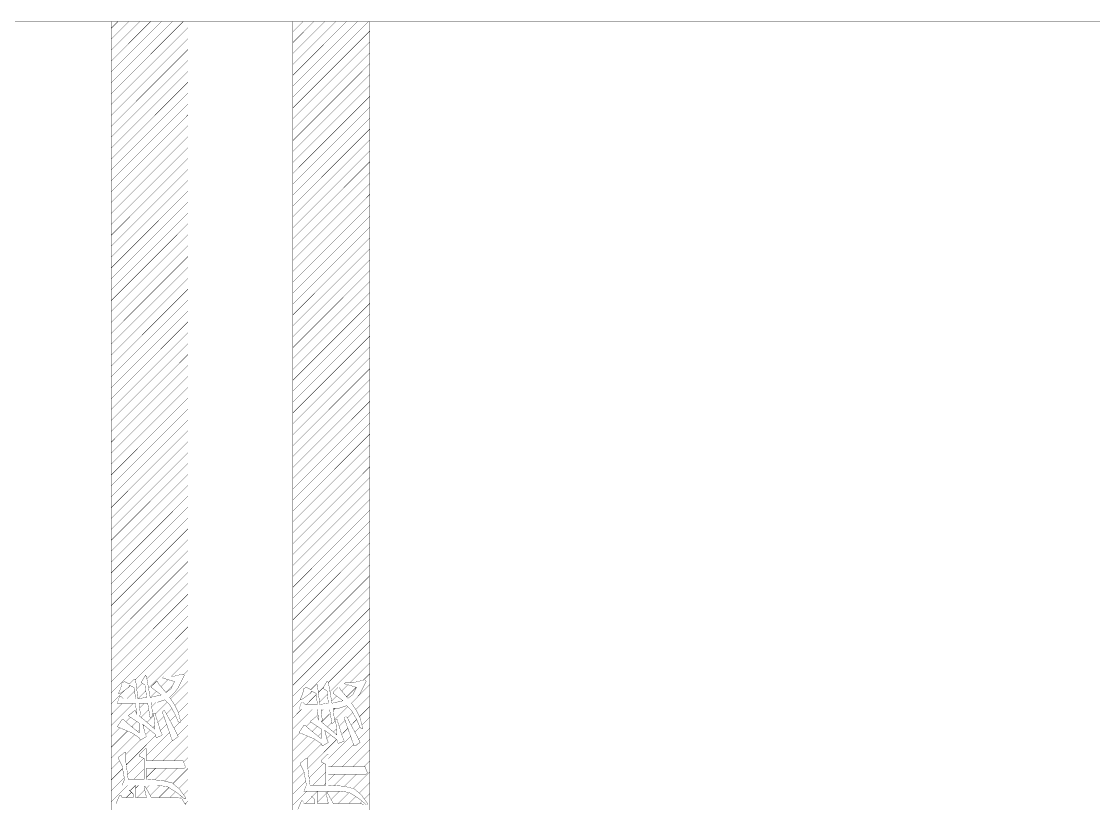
# Model space of a CAD drawing. Header units: millimetres. Extents: x 3362 to 3827, y -139 to 191.
# Drawn here: x 3389.96 to 3399.77, y 119.84 to 126.98 of the extents above; entities that cross this region are included whole.
import ezdxf

# ---------------------------------------------------------------- set-up
doc = ezdxf.new("R2010")
doc.units = ezdxf.units.MM
doc.header["$LTSCALE"] = 23.1
doc.layers.get('0').update_dxf_attribs({"linetype": 'CONTINUOUS'})

# ---------------------------------------------------------------- blocks, each defined once
blk = doc.blocks.new('PAD_R1')
at = {"const_width": 0.5}
blk.add_lwpolyline([(0.25, 0, 1), (-0.25, 0, 1)], format="xyb", close=True, dxfattribs=at)

msp = doc.modelspace()

# ---------------------------------------------------------------- linework, layer by layer
at = {"const_width": 0.00254}
msp.add_lwpolyline([(3408.0599, 126.9833), (3386.4046, 126.9833, 0.414215), (3385.4046, 125.9833), (3385.4046, 114.3833, 0.414215), (3386.4046, 113.3834)], format="xyb", dxfattribs=at)
for points in [[(3394.1514, 126.9833), (3390.1514, 126.9833)], [(3390.7846, 126.9833), (3390.7846, 113.3834)], [(3390.7846, 113.3834), (3390.7846, 126.9833)], [(3391.4445, 126.9833), (3390.7846, 126.3234)], [(3391.3449, 126.9833), (3390.7846, 126.4229)], [(3391.2453, 126.9833), (3390.7846, 126.5225)], [(3390.8471, 126.9833), (3390.7846, 126.9208)], [(3390.9466, 126.9833), (3390.7846, 126.8212)], [(3391.0462, 126.9833), (3390.7846, 126.7217)], [(3391.1458, 126.9833), (3390.7846, 126.6221)], [(3391.4879, 113.3834), (3391.4879, 126.9833)], [(3391.4879, 113.3834), (3391.4879, 126.9833)], [(3392.448, 126.9833), (3392.448, 113.3834)], [(3393.0373, 126.9833), (3392.448, 126.3937)], [(3393.1369, 126.9833), (3392.448, 126.2942)], [(3392.9377, 126.9833), (3392.448, 126.4933)], [(3392.5397, 126.9833), (3392.448, 126.8916)], [(3392.639, 126.9833), (3392.448, 126.792)], [(3392.7386, 126.9833), (3392.448, 126.6924)], [(3392.8382, 126.9833), (3392.448, 126.5929)], [(3393.1514, 126.9833), (3393.1514, 113.3834)], [(3391.4879, 126.9271), (3390.7846, 126.2238)], [(3393.1514, 126.8979), (3392.448, 126.1946)], [(3391.4879, 126.8276), (3390.7846, 126.1245)], [(3393.1514, 126.7984), (3392.448, 126.0953)], [(3391.4879, 126.7283), (3390.7846, 126.0249)], [(3393.1514, 126.699), (3392.448, 125.9957)], [(3391.4879, 126.6287), (3390.7846, 125.9254)], [(3393.1514, 126.5995), (3392.448, 125.8962)], [(3391.4879, 126.5291), (3390.7846, 125.8258)], [(3393.1514, 126.4999), (3392.448, 125.7966)], [(3391.4879, 126.4296), (3390.7846, 125.7262)], [(3393.1514, 126.4003), (3392.448, 125.697)], [(3391.4879, 126.33), (3390.7846, 125.6267)], [(3393.1514, 126.3008), (3392.448, 125.5974)], [(3391.4879, 126.2304), (3390.7846, 125.5271)], [(3393.1514, 126.2012), (3392.448, 125.4979)], [(3391.4879, 126.1308), (3390.7846, 125.4275)], [(3393.1514, 126.1016), (3392.448, 125.3983)], [(3391.4879, 126.0313), (3390.7846, 125.328)], [(3393.1514, 126.0021), (3392.448, 125.2987)], [(3391.4879, 125.9317), (3390.7846, 125.2284)], [(3393.1514, 125.9025), (3392.448, 125.1992)], [(3391.4879, 125.8321), (3390.7846, 125.1288)], [(3393.1514, 125.8029), (3392.448, 125.0996)], [(3391.4879, 125.7326), (3390.7846, 125.0293)], [(3391.4879, 125.633), (3390.7846, 124.9297)], [(3393.1514, 125.7034), (3392.448, 125)], [(3391.4879, 125.5334), (3390.7846, 124.8301)], [(3393.1514, 125.6038), (3392.448, 124.9005)], [(3391.4879, 125.4339), (3390.7846, 124.7305)], [(3393.1514, 125.5042), (3392.448, 124.8009)], [(3391.4879, 125.3343), (3390.7846, 124.631)], [(3393.1514, 125.4047), (3392.448, 124.7013)], [(3391.4879, 125.2347), (3390.7846, 124.5314)], [(3393.1514, 125.3051), (3392.448, 124.6018)], [(3391.4879, 125.1352), (3390.7846, 124.4318)], [(3393.1514, 125.2055), (3392.448, 124.5022)], [(3391.4879, 125.0356), (3390.7846, 124.3323)], [(3393.1514, 125.106), (3392.448, 124.4026)], [(3391.4879, 124.936), (3390.7846, 124.2327)], [(3393.1514, 125.0064), (3392.448, 124.3031)], [(3391.4879, 124.8365), (3390.7846, 124.1331)], [(3393.1514, 124.9068), (3392.448, 124.2035)], [(3391.4879, 124.7369), (3390.7846, 124.0336)], [(3393.1514, 124.8073), (3392.448, 124.1039)], [(3391.4879, 124.6373), (3390.7846, 123.934)], [(3393.1514, 124.7077), (3392.448, 124.0044)], [(3391.4879, 124.5378), (3390.7846, 123.8344)], [(3393.1514, 124.6081), (3392.448, 123.9048)], [(3391.4879, 124.4382), (3390.7846, 123.7349)], [(3393.1514, 124.5086), (3392.448, 123.8052)], [(3391.4879, 124.3386), (3390.7846, 123.6353)], [(3393.1514, 124.409), (3392.448, 123.7057)], [(3391.4879, 124.2391), (3390.7846, 123.5357)], [(3393.1514, 124.3094), (3392.448, 123.6061)], [(3391.4879, 124.1395), (3390.7846, 123.4362)], [(3393.1514, 124.2098), (3392.448, 123.5065)], [(3391.4879, 124.0399), (3390.7846, 123.3366)], [(3393.1514, 124.1103), (3392.448, 123.407)], [(3391.4879, 123.9404), (3390.7846, 123.237)], [(3393.1514, 124.0107), (3392.448, 123.3074)], [(3391.4879, 123.8408), (3390.7846, 123.1375)], [(3393.1514, 123.9111), (3392.448, 123.2078)], [(3393.1514, 123.8116), (3392.448, 123.1082)], [(3391.4879, 123.7412), (3390.7846, 123.0379)], [(3393.1514, 123.712), (3392.448, 123.0087)], [(3391.4879, 123.6416), (3390.7846, 122.9383)], [(3393.1514, 123.6124), (3392.448, 122.9091)], [(3391.4879, 123.5421), (3390.7846, 122.8388)], [(3393.1514, 123.5129), (3392.448, 122.8095)], [(3391.4879, 123.4425), (3390.7846, 122.7394)], [(3393.1514, 123.4133), (3392.448, 122.7102)], [(3391.4879, 123.3432), (3390.7846, 122.6399)], [(3393.1514, 123.314), (3392.448, 122.6107)], [(3391.4879, 123.2436), (3390.7846, 122.5403)], [(3393.1514, 123.2144), (3392.448, 122.5111)], [(3391.4879, 123.1441), (3390.7846, 122.4407)], [(3393.1514, 123.1149), (3392.448, 122.4115)], [(3391.4879, 123.0445), (3390.7846, 122.3412)], [(3393.1514, 123.0153), (3392.448, 122.312)], [(3391.4879, 122.9449), (3390.7846, 122.2416)], [(3393.1514, 122.9157), (3392.448, 122.2124)], [(3391.4879, 122.8454), (3390.7846, 122.142)], [(3393.1514, 122.8161), (3392.448, 122.1128)], [(3391.4879, 122.7458), (3390.7846, 122.0425)], [(3393.1514, 122.7166), (3392.448, 122.0133)], [(3391.4879, 122.6462), (3390.7846, 121.9429)], [(3393.1514, 122.617), (3392.448, 121.9137)], [(3391.4879, 122.5467), (3390.7846, 121.8433)], [(3393.1514, 122.5174), (3392.448, 121.8141)], [(3391.4879, 122.4471), (3390.7846, 121.7438)], [(3393.1514, 122.4179), (3392.448, 121.7146)], [(3391.4879, 122.3475), (3390.7846, 121.6442)], [(3393.1514, 122.3183), (3392.448, 121.615)], [(3391.4879, 122.248), (3390.7846, 121.5446)], [(3393.1514, 122.2187), (3392.448, 121.5154)], [(3391.4879, 122.1484), (3390.7846, 121.4451)], [(3393.1514, 122.1192), (3392.448, 121.4158)], [(3391.4879, 122.0488), (3390.7846, 121.3455)], [(3393.1514, 122.0196), (3392.448, 121.3163)], [(3391.4879, 121.9492), (3390.7846, 121.2459)], [(3393.1514, 121.92), (3392.448, 121.2167)], [(3391.4879, 121.8497), (3390.7846, 121.1464)], [(3393.1514, 121.8205), (3392.448, 121.1171)], [(3391.4879, 121.7501), (3390.7846, 121.0468)], [(3393.1514, 121.7209), (3392.448, 121.0176)], [(3391.4879, 121.6505), (3390.7846, 120.9472)], [(3393.1514, 121.6213), (3392.448, 120.918)], [(3391.4879, 121.551), (3390.7846, 120.8476)], [(3393.1514, 121.5218), (3392.448, 120.8184)], [(3391.4879, 121.4514), (3391.0081, 120.9716)], [(3393.1514, 121.4222), (3392.6088, 120.8797)], [(3391.4879, 121.3518), (3391.112, 120.9759)], [(3393.1514, 121.3226), (3392.7716, 120.9432)], [(3391.4879, 121.2523), (3391.127, 120.8913)], [(3393.1514, 121.2231), (3392.7866, 120.8586)], [(3391.4879, 121.1527), (3391.3314, 120.9962)], [(3393.1514, 121.1235), (3392.971, 120.9434)], [(3391.0637, 120.9515), (3391.0973, 121.0074)], [(3391.0973, 121.0074), (3391.1084, 120.9962)], [(3391.3429, 120.9962), (3391.432, 121.0186)], [(3391.4544, 121.0074), (3391.3988, 120.8959)], [(3391.432, 121.0186), (3391.4432, 121.0186)], [(3391.4432, 121.0186), (3391.4544, 121.0074)], [(3391.4879, 121.0531), (3391.4483, 121.0135)], [(3393.1514, 121.0239), (3393.0922, 120.9647)], [(3390.874, 120.8959), (3390.8852, 120.9404)], [(3390.8852, 120.9404), (3390.9075, 120.9515)], [(3390.9075, 120.9515), (3390.952, 120.9294)], [(3390.952, 120.9071), (3390.9408, 120.8959)], [(3390.952, 120.9294), (3390.9967, 120.9739)], [(3390.952, 120.9183), (3390.952, 120.9071)], [(3390.9967, 120.8959), (3390.952, 120.9183)], [(3390.9537, 120.9172), (3390.952, 120.9155)], [(3390.9967, 120.9739), (3391.0078, 120.9739)], [(3391.0078, 120.9739), (3391.0302, 120.7953)], [(3391.0713, 120.9353), (3391.0193, 120.8832)], [(3391.0637, 120.9404), (3391.0637, 120.9515)], [(3391.0973, 120.9183), (3391.0637, 120.9404)], [(3391.1084, 120.8065), (3391.0973, 120.9183)], [(3391.1084, 120.9962), (3391.142, 120.8065)], [(3391.1531, 120.9071), (3391.1976, 120.9515)], [(3391.1531, 120.8959), (3391.1531, 120.9071)], [(3391.1976, 120.9515), (3391.2088, 120.9515)], [(3391.2088, 120.9515), (3391.2199, 120.9294)], [(3391.2199, 120.9294), (3391.287, 120.8512)], [(3391.305, 120.9698), (3391.2405, 120.9053)], [(3391.2535, 120.9851), (3391.2646, 120.9962)], [(3391.3652, 120.9515), (3391.2535, 120.9851)], [(3391.2646, 120.9962), (3391.3429, 120.9962)], [(3391.3439, 120.9091), (3391.2865, 120.8517)], [(3391.4879, 120.9536), (3391.3286, 120.7943)], [(3391.3317, 120.8847), (3391.3652, 120.9515)], [(3392.6154, 120.8764), (3392.6601, 120.9211)], [(3392.6601, 120.9211), (3392.6713, 120.9211)], [(3392.6713, 120.9211), (3392.6936, 120.7422)], [(3392.7269, 120.8987), (3392.7604, 120.9546)], [(3392.7604, 120.9546), (3392.7716, 120.9434)], [(3392.7716, 120.9434), (3392.8052, 120.7534)], [(3392.9499, 120.9223), (3392.8928, 120.8652)], [(3392.9169, 120.9322), (3392.9281, 120.9434)], [(3393.0284, 120.8987), (3392.9169, 120.9322)], [(3392.9281, 120.9434), (3393.0061, 120.9434), (3393.0955, 120.9658)], [(3393.0266, 120.8992), (3392.9388, 120.8116)], [(3393.1514, 120.9244), (3393.0388, 120.8118)], [(3393.1178, 120.9546), (3393.0619, 120.8428)], [(3393.0955, 120.9658), (3393.1067, 120.9658)], [(3393.1067, 120.9658), (3393.1178, 120.9546)], [(3390.9068, 120.8703), (3390.7846, 120.7481)], [(3390.8405, 120.7506), (3390.8628, 120.8177)], [(3390.8516, 120.84), (3390.874, 120.8959)], [(3390.8628, 120.84), (3390.8516, 120.84)], [(3390.8963, 120.8624), (3390.8628, 120.84)], [(3390.8628, 120.8177), (3390.874, 120.8177)], [(3390.874, 120.8177), (3390.8963, 120.7953)], [(3390.9408, 120.8959), (3390.8963, 120.8624)], [(3391.0002, 120.8642), (3390.9314, 120.7953)], [(3391.0078, 120.7953), (3390.9967, 120.8959)], [(3391.0302, 120.7953), (3391.1084, 120.8065)], [(3391.1023, 120.8667), (3391.0312, 120.7956)], [(3391.1976, 120.8624), (3391.142, 120.8068)], [(3391.142, 120.8065), (3391.2423, 120.8289)], [(3391.2423, 120.8289), (3391.1531, 120.8959)], [(3391.287, 120.8512), (3391.3317, 120.8847)], [(3391.3652, 120.8512), (3391.3205, 120.8065)], [(3391.3205, 120.8065), (3391.3652, 120.7394)], [(3391.3988, 120.8959), (3391.3652, 120.8512)], [(3391.4879, 120.854), (3391.368, 120.7341)], [(3392.5148, 120.7869), (3392.5372, 120.8428)], [(3392.5595, 120.8093), (3392.526, 120.7869)], [(3392.5372, 120.8428), (3392.5484, 120.8875)], [(3392.5484, 120.8875), (3392.5707, 120.8987)], [(3392.6042, 120.8428), (3392.5595, 120.8093)], [(3392.5707, 120.8987), (3392.6154, 120.8764)], [(3392.6611, 120.8327), (3392.571, 120.7422)], [(3392.6154, 120.854), (3392.6042, 120.8428)], [(3392.6601, 120.8428), (3392.6154, 120.8652)], [(3392.6154, 120.8652), (3392.6154, 120.854)], [(3392.6713, 120.7422), (3392.6601, 120.8428)], [(3392.7269, 120.8984), (3392.6799, 120.8512)], [(3392.7635, 120.8355), (3392.6911, 120.7628)], [(3392.7269, 120.8875), (3392.7269, 120.8987)], [(3392.7604, 120.8652), (3392.7269, 120.8875)], [(3392.7716, 120.7534), (3392.7604, 120.8652)], [(3392.8473, 120.8197), (3392.8016, 120.774)], [(3392.8163, 120.854), (3392.861, 120.8987)], [(3392.8163, 120.8428), (3392.8163, 120.854)], [(3392.9057, 120.7758), (3392.8163, 120.8428)], [(3392.861, 120.8987), (3392.8722, 120.8987)], [(3392.8722, 120.8987), (3392.8834, 120.8764)], [(3392.8834, 120.8764), (3392.9504, 120.7981)], [(3392.9504, 120.7981), (3392.9949, 120.8316)], [(3392.9949, 120.8316), (3393.0284, 120.8987)], [(3393.1514, 120.8248), (3393.0223, 120.6958)], [(3393.0619, 120.8428), (3393.0284, 120.7981)], [(3390.9863, 120.7506), (3390.7846, 120.5489)], [(3390.8867, 120.7506), (3390.7846, 120.6485)], [(3391.0078, 120.7506), (3390.8405, 120.7506)], [(3390.8963, 120.7953), (3391.0078, 120.7953)], [(3391.019, 120.6503), (3391.0078, 120.7506)], [(3391.1196, 120.7506), (3391.0414, 120.7506)], [(3391.0414, 120.7506), (3391.0526, 120.6503)], [(3391.0858, 120.7506), (3391.0459, 120.7107)], [(3391.142, 120.6168), (3391.1196, 120.7506)], [(3391.2088, 120.7618), (3391.1531, 120.7618)], [(3391.1531, 120.7618), (3391.1643, 120.6391)], [(3391.1966, 120.7618), (3391.1567, 120.7219)], [(3391.2972, 120.7628), (3391.1887, 120.6544)], [(3391.2758, 120.7841), (3391.2088, 120.7618)], [(3391.3205, 120.7394), (3391.2758, 120.7841)], [(3391.3398, 120.7059), (3391.2903, 120.6564)], [(3391.3652, 120.6615), (3391.3205, 120.7394)], [(3391.3652, 120.7394), (3391.3988, 120.6726)], [(3391.4879, 120.7544), (3391.4, 120.6665)], [(3392.5161, 120.7869), (3392.448, 120.7189)], [(3392.5037, 120.6978), (3392.526, 120.7646)], [(3392.526, 120.7869), (3392.5148, 120.7869)], [(3392.526, 120.7646), (3392.5372, 120.7646)], [(3392.5372, 120.7646), (3392.5595, 120.7422)], [(3392.5595, 120.7422), (3392.6713, 120.7422)], [(3392.671, 120.743), (3392.6705, 120.7422)], [(3392.6936, 120.7422), (3392.7716, 120.7534)], [(3392.8052, 120.7534), (3392.9057, 120.7758)], [(3392.8722, 120.709), (3392.8163, 120.709)], [(3392.8163, 120.709), (3392.8275, 120.586)], [(3392.8361, 120.709), (3392.8181, 120.6907)], [(3392.9487, 120.7217), (3392.8262, 120.5995)], [(3392.9393, 120.7313), (3392.8722, 120.709)], [(3392.9042, 120.777), (3392.9024, 120.7753)], [(3392.9837, 120.6866), (3392.9393, 120.7313)], [(3393.0284, 120.7981), (3392.9837, 120.7534)], [(3392.9837, 120.7534), (3393.0284, 120.6866)], [(3393.1514, 120.7252), (3393.0564, 120.6305)], [(3390.8405, 120.5385), (3390.8852, 120.6056)], [(3390.8852, 120.6056), (3390.8963, 120.6056)], [(3390.8963, 120.6056), (3390.9187, 120.5832)], [(3390.9609, 120.6257), (3390.9184, 120.5832)], [(3390.9408, 120.6391), (3390.9967, 120.6838)], [(3391.0414, 120.5721), (3390.9408, 120.6391)], [(3390.9967, 120.6838), (3391.0078, 120.6838)], [(3391.0078, 120.6838), (3391.019, 120.6503)], [(3391.0157, 120.6805), (3391.0106, 120.6754)], [(3391.0526, 120.6503), (3391.0414, 120.6391)], [(3391.0414, 120.6391), (3391.1864, 120.5162)], [(3391.129, 120.6942), (3391.0589, 120.6241)], [(3391.176, 120.6417), (3391.113, 120.5787)], [(3391.1643, 120.6391), (3391.142, 120.6168)], [(3391.1752, 120.6503), (3391.1752, 120.6615)], [(3391.1752, 120.6615), (3391.1864, 120.6615)], [(3391.1864, 120.5162), (3391.1752, 120.6503)], [(3391.1864, 120.6615), (3391.2311, 120.5162)], [(3391.2672, 120.6333), (3391.2121, 120.5782)], [(3391.2535, 120.6726), (3391.2646, 120.6838)], [(3391.3429, 120.4158), (3391.2535, 120.6726)], [(3391.2646, 120.6838), (3391.2758, 120.6838)], [(3391.2758, 120.6838), (3391.3652, 120.5162)], [(3391.3741, 120.6406), (3391.3251, 120.5916)], [(3391.3988, 120.5832), (3391.3652, 120.6615)], [(3391.3988, 120.6726), (3391.4209, 120.5832)], [(3391.4879, 120.6549), (3391.4201, 120.587)], [(3392.5263, 120.6978), (3392.448, 120.6193)], [(3392.6258, 120.6978), (3392.448, 120.5197)], [(3392.6713, 120.6978), (3392.5037, 120.6978)], [(3392.6042, 120.586), (3392.6601, 120.6307)], [(3392.6766, 120.649), (3392.652, 120.6244)], [(3392.6601, 120.6307), (3392.6713, 120.6307)], [(3392.6825, 120.5972), (3392.6713, 120.6978)], [(3392.6713, 120.6307), (3392.6825, 120.5972)], [(3392.7048, 120.6978), (3392.716, 120.5972)], [(3392.7828, 120.6978), (3392.7048, 120.6978)], [(3392.7254, 120.6978), (3392.7069, 120.679)], [(3392.7889, 120.6615), (3392.7094, 120.5822)], [(3392.8052, 120.5637), (3392.7828, 120.6978)], [(3392.8387, 120.5972), (3392.8387, 120.6084)], [(3392.8387, 120.6084), (3392.8499, 120.6084)], [(3392.8499, 120.6084), (3392.8946, 120.4633), (3392.9169, 120.4075)], [(3392.9169, 120.6196), (3392.9281, 120.6307)], [(3393.0061, 120.3628), (3392.9169, 120.6196)], [(3392.9281, 120.6307), (3392.9393, 120.6307)], [(3392.9393, 120.6307), (3393.0284, 120.4633)], [(3392.9944, 120.6681), (3392.9454, 120.619)], [(3393.0284, 120.6084), (3392.9837, 120.6866)], [(3393.0284, 120.6866), (3393.0619, 120.6196)], [(3393.0619, 120.5301), (3393.0284, 120.6084)], [(3393.0619, 120.6196), (3393.0843, 120.5301)], [(3393.1514, 120.6257), (3393.0785, 120.553)], [(3390.8641, 120.5289), (3390.7846, 120.4494)], [(3390.9743, 120.4827), (3390.8405, 120.5385)], [(3390.9187, 120.5832), (3391.0414, 120.4827)], [(3391.0205, 120.5858), (3390.9733, 120.5385)], [(3391.0414, 120.507), (3391.0279, 120.4938)], [(3391.0414, 120.4827), (3391.0414, 120.5721)], [(3391.0749, 120.5609), (3391.0973, 120.4717)], [(3391.1864, 120.4717), (3391.0749, 120.5609)], [(3391.0861, 120.552), (3391.079, 120.5446)], [(3391.1415, 120.5075), (3391.1, 120.4661)], [(3391.1836, 120.55), (3391.1669, 120.5329)], [(3391.2311, 120.5162), (3391.2535, 120.4606)], [(3391.2928, 120.5594), (3391.2364, 120.503)], [(3391.4104, 120.5774), (3391.3596, 120.5266)], [(3391.3652, 120.5162), (3391.3988, 120.4494)], [(3391.4879, 120.5553), (3391.3929, 120.4606)], [(3391.4209, 120.5721), (3391.3988, 120.5832)], [(3391.4209, 120.5832), (3391.4209, 120.5721)], [(3392.5037, 120.4857), (3392.5484, 120.5525)], [(3392.5484, 120.5525), (3392.5595, 120.5525)], [(3392.5595, 120.5525), (3392.5819, 120.5301)], [(3392.6101, 120.5822), (3392.5699, 120.5421)], [(3392.5819, 120.5301), (3392.7048, 120.4298)], [(3392.7048, 120.519), (3392.6042, 120.586)], [(3392.6698, 120.5423), (3392.6235, 120.4961)], [(3392.716, 120.5972), (3392.7048, 120.586)], [(3392.7048, 120.586), (3392.8499, 120.4633)], [(3392.7048, 120.4298), (3392.7048, 120.519)], [(3392.8499, 120.4186), (3392.7381, 120.5078)], [(3392.7381, 120.5078), (3392.7604, 120.4186)], [(3392.8031, 120.5761), (3392.7632, 120.5365)], [(3392.8275, 120.586), (3392.8052, 120.5637)], [(3392.8453, 120.5187), (3392.8173, 120.4908)], [(3392.8499, 120.4633), (3392.8387, 120.5972)], [(3392.9243, 120.598), (3392.8699, 120.5434)], [(3392.9499, 120.5241), (3392.8933, 120.4672)], [(3393.0302, 120.6043), (3392.9802, 120.554)], [(3393.0602, 120.5345), (3393.0147, 120.4893)], [(3393.1514, 120.5261), (3393.0485, 120.4232)], [(3393.0843, 120.519), (3393.0619, 120.5301)], [(3393.0843, 120.5301), (3393.0843, 120.519)], [(3390.9342, 120.4994), (3390.7846, 120.3498)], [(3391, 120.4656), (3390.7846, 120.2502)], [(3391.0515, 120.4176), (3390.9187, 120.2848)], [(3391.1912, 120.4578), (3390.9235, 120.19)], [(3391.0414, 120.4382), (3390.9743, 120.4827)], [(3391.0526, 120.4158), (3391.0414, 120.4382)], [(3391.1084, 120.4494), (3391.0526, 120.4158)], [(3391.0973, 120.4717), (3391.1084, 120.4494)], [(3391.3185, 120.4854), (3391.1084, 120.2754)], [(3391.3485, 120.4158), (3391.1585, 120.2261)], [(3391.1976, 120.4382), (3391.1864, 120.4717)], [(3391.2535, 120.4606), (3391.1976, 120.4382)], [(3391.4879, 120.4557), (3391.258, 120.2261)], [(3391.354, 120.4158), (3391.3429, 120.4158)], [(3391.3988, 120.4494), (3391.354, 120.4158)], [(3392.5105, 120.4829), (3392.448, 120.4202)], [(3392.5809, 120.4534), (3392.448, 120.3206)], [(3392.6489, 120.4222), (3392.448, 120.221)], [(3392.6378, 120.4298), (3392.5037, 120.4857)], [(3392.8468, 120.4209), (3392.5839, 120.158)], [(3392.7048, 120.3851), (3392.6378, 120.4298)], [(3392.7048, 120.4778), (3392.6782, 120.4514)], [(3392.7917, 120.4651), (3392.7574, 120.4311)], [(3392.7604, 120.4186), (3392.7716, 120.3963)], [(3392.9758, 120.4501), (3392.7716, 120.2462)], [(3392.861, 120.3851), (3392.8499, 120.4186)], [(3393.1514, 120.4265), (3392.8976, 120.173)], [(3393.0284, 120.4633), (3393.0619, 120.3963)], [(3391.0414, 120.2817), (3391.0973, 120.3376)], [(3391.0973, 120.3376), (3391.1084, 120.3376)], [(3391.1084, 120.3376), (3391.1084, 120.2261)], [(3391.4879, 120.3562), (3391.3576, 120.2261)], [(3392.7071, 120.3805), (3392.5776, 120.2513)], [(3392.716, 120.3628), (3392.7048, 120.3851)], [(3392.7716, 120.3963), (3392.716, 120.3628)], [(3393.0015, 120.3762), (3392.798, 120.173)], [(3392.9169, 120.4075), (3392.861, 120.3851)], [(3393.1514, 120.3269), (3392.9972, 120.173)], [(3393.0172, 120.3628), (3393.0061, 120.3628)], [(3393.0619, 120.3963), (3393.0172, 120.3628)], [(3390.8618, 120.2279), (3390.7846, 120.1507)], [(3390.8516, 120.2594), (3390.9075, 120.3041)], [(3390.8516, 120.2482), (3390.8516, 120.2594)], [(3390.8852, 120.1814), (3390.8516, 120.2482)], [(3390.9075, 120.3041), (3390.9187, 120.3041)], [(3390.9187, 120.3041), (3390.9187, 120.2261)], [(3390.9187, 120.2261), (3390.9408, 120.0585)], [(3391.083, 120.25), (3390.9352, 120.1022)], [(3391.0414, 120.2706), (3391.0414, 120.2817)], [(3391.0861, 120.2482), (3391.0414, 120.2706)], [(3391.0861, 120.0585), (3391.0861, 120.2482)], [(3391.1084, 120.2261), (3391.4432, 120.2261)], [(3391.4432, 120.2261), (3391.4656, 120.1702)], [(3391.4879, 120.2566), (3391.4473, 120.216)], [(3392.5148, 120.2066), (3392.5707, 120.2513)], [(3392.5707, 120.2513), (3392.5819, 120.2513)], [(3392.5819, 120.2513), (3392.5819, 120.173)], [(3392.7048, 120.2289), (3392.7604, 120.2845)], [(3392.7048, 120.2177), (3392.7048, 120.2289)], [(3392.7493, 120.1954), (3392.7048, 120.2177)], [(3392.7604, 120.2845), (3392.7716, 120.2845)], [(3392.7716, 120.2845), (3392.7716, 120.173)], [(3393.1514, 120.2274), (3393.0967, 120.173)], [(3390.8897, 120.1563), (3390.7846, 120.0511)], [(3390.9075, 120.0585), (3390.8852, 120.1814)], [(3391.0861, 120.1535), (3390.9911, 120.0585)], [(3391.4544, 120.1591), (3391.1084, 120.1591)], [(3391.1084, 120.1591), (3391.1084, 120.0585)], [(3391.1912, 120.1591), (3391.1084, 120.0763)], [(3391.2908, 120.1591), (3391.1844, 120.0526)], [(3391.3904, 120.1591), (3391.2735, 120.0425)], [(3391.4879, 120.157), (3391.35, 120.0191)], [(3391.4656, 120.1702), (3391.4544, 120.1591)], [(3392.5171, 120.1908), (3392.448, 120.1215)], [(3392.5494, 120.1232), (3392.448, 120.0219)], [(3392.5148, 120.1954), (3392.5148, 120.2066)], [(3392.5484, 120.1283), (3392.5148, 120.1954)], [(3392.5707, 120.0056), (3392.5484, 120.1283)], [(3392.5819, 120.173), (3392.6042, 120.0056)], [(3392.7305, 120.2048), (3392.5956, 120.0702)], [(3392.7493, 120.1243), (3392.6307, 120.0056)], [(3392.7493, 120.0056), (3392.7493, 120.1954)], [(3392.7716, 120.173), (3393.1067, 120.173)], [(3393.1514, 120.1278), (3392.9974, 119.9741)], [(3393.1067, 120.173), (3393.129, 120.1171)], [(3393.129, 120.1171), (3393.1178, 120.106)], [(3390.905, 120.0719), (3390.7846, 119.9515)], [(3390.8852, 120.0028), (3390.9075, 120.0585)], [(3390.9408, 120.0585), (3391.0861, 120.0585)], [(3391.1084, 120.0585), (3391.2535, 120.0473)], [(3391.2535, 120.0473), (3391.3429, 120.0249)], [(3391.3429, 120.0249), (3391.4097, 119.9693)], [(3391.4879, 120.0575), (3391.4043, 119.9739)], [(3392.5646, 120.0392), (3392.448, 119.9223)], [(3392.7493, 120.0247), (3392.7302, 120.0056)], [(3393.1178, 120.106), (3392.7716, 120.106)], [(3392.8308, 120.106), (3392.7716, 120.047)], [(3392.7716, 120.106), (3392.7716, 120.0056)], [(3392.9301, 120.106), (3392.8257, 120.0013)], [(3393.0297, 120.106), (3392.9179, 119.9942)], [(3393.1514, 120.0282), (3393.0546, 119.9317)], [(3390.9352, 120.0028), (3390.7846, 119.852)], [(3391.2088, 120.0028), (3390.8852, 120.0028)], [(3390.971, 119.9391), (3390.9233, 119.8911)], [(3390.952, 119.9581), (3390.9631, 119.9581)], [(3390.9855, 119.9246), (3390.952, 119.9581)], [(3390.9631, 119.9581), (3391.0078, 120.0028)], [(3390.9855, 119.8911), (3390.9855, 119.9246)], [(3391.0348, 120.0028), (3391.0078, 119.9757)], [(3391.0078, 120.0028), (3391.0078, 119.8911)], [(3391.0929, 119.9612), (3391.0228, 119.8911)], [(3391.1084, 119.8911), (3391.0861, 119.9917)], [(3391.0861, 119.9917), (3391.0973, 119.9917)], [(3391.0973, 119.9917), (3391.1531, 119.8911)], [(3391.1343, 120.0028), (3391.1064, 119.9749)], [(3391.2311, 120.0001), (3391.142, 119.9109)], [(3391.2982, 119.9917), (3391.2088, 120.0028)], [(3391.3132, 119.9823), (3391.222, 119.8911)], [(3391.3876, 119.9358), (3391.2982, 119.9917)], [(3391.3744, 119.9439), (3391.3215, 119.8911)], [(3391.4544, 119.8799), (3391.3876, 119.9358)], [(3391.4097, 119.9693), (3391.4656, 119.8911)], [(3391.4879, 119.9579), (3391.447, 119.917)], [(3392.5748, 119.9498), (3392.448, 119.8228)], [(3392.5484, 119.9498), (3392.5707, 120.0056)], [(3392.8722, 119.9498), (3392.5484, 119.9498)], [(3392.6042, 120.0056), (3392.7493, 120.0056)], [(3392.6266, 119.9051), (3392.6713, 119.9498)], [(3392.6713, 119.9498), (3392.6713, 119.838)], [(3392.6743, 119.9498), (3392.6713, 119.9465)], [(3392.7518, 119.9277), (3392.6713, 119.8469)], [(3392.7716, 119.838), (3392.7493, 119.9386)], [(3392.7493, 119.9386), (3392.7604, 119.9386)], [(3392.7604, 119.9386), (3392.8163, 119.838)], [(3392.7739, 119.9498), (3392.7612, 119.9371)], [(3392.7716, 120.0056), (3392.9169, 119.9945)], [(3392.8735, 119.9495), (3392.7968, 119.8731)], [(3392.9616, 119.9383), (3392.8615, 119.838)], [(3392.9614, 119.9386), (3392.8722, 119.9498)], [(3392.9169, 119.9945), (3393.0061, 119.9721)], [(3393.0508, 119.8827), (3392.9614, 119.9386)], [(3393.0061, 119.9721), (3393.0731, 119.9162)], [(3393.1514, 119.9287), (3393.1006, 119.8779)], [(3390.8293, 119.8352), (3390.8628, 119.9134)], [(3390.8628, 119.9134), (3390.874, 119.9134)], [(3390.874, 119.9134), (3390.8852, 119.8911)], [(3390.8852, 119.8911), (3390.9855, 119.8911)], [(3391.0078, 119.8911), (3391.1084, 119.8911)], [(3391.1531, 119.8911), (3391.3988, 119.8911)], [(3391.3988, 119.8911), (3391.432, 119.8799)], [(3391.4303, 119.9002), (3391.4155, 119.8855)], [(3391.432, 119.8799), (3391.4656, 119.824)], [(3391.4656, 119.8799), (3391.4544, 119.8799)], [(3391.4879, 119.8586), (3391.461, 119.8316)], [(3391.4656, 119.8911), (3391.4656, 119.8799)], [(3392.4925, 119.7824), (3392.526, 119.8604)], [(3392.526, 119.8604), (3392.5372, 119.8604)], [(3392.5372, 119.8604), (3392.5484, 119.838)], [(3392.5484, 119.838), (3392.6489, 119.838)], [(3392.6225, 119.8979), (3392.5628, 119.838)], [(3392.6489, 119.8715), (3392.6154, 119.9051)], [(3392.6154, 119.9051), (3392.6266, 119.9051)], [(3392.6489, 119.838), (3392.6489, 119.8715)], [(3392.6713, 119.838), (3392.7716, 119.838)], [(3392.7698, 119.8461), (3392.762, 119.838)], [(3392.8163, 119.838), (3393.0619, 119.838)], [(3393.0231, 119.9002), (3392.9611, 119.838)], [(3393.1178, 119.8268), (3393.0508, 119.8827)], [(3393.0805, 119.8581), (3393.0607, 119.838)], [(3393.0619, 119.838), (3393.0955, 119.8268)], [(3393.0731, 119.9162), (3393.129, 119.838)], [(3393.129, 119.838), (3393.129, 119.8268)]]:
    msp.add_lwpolyline(points, dxfattribs=at)

# ---------------------------------------------------------------- block references
at = {"xscale": 0.00254, "yscale": 0.00254}
for p in [(3390.1514, 126.9833), (3390.7846, 126.9833), (3390.7846, 126.9833), (3390.8471, 126.9833), (3390.9466, 126.9833), (3391.0462, 126.9833), (3391.1458, 126.9833), (3391.2453, 126.9833), (3391.3449, 126.9833), (3391.4445, 126.9833), (3391.4879, 126.9833), (3391.4879, 126.9833), (3392.448, 126.9833), (3392.5397, 126.9833), (3392.639, 126.9833), (3392.7386, 126.9833), (3392.8382, 126.9833), (3392.9377, 126.9833), (3393.0373, 126.9833), (3393.1369, 126.9833), (3393.1514, 126.9833), (3394.1514, 126.9833), (3390.7846, 126.9208), (3391.4879, 126.9271), (3392.448, 126.8916), (3393.1514, 126.8979), (3390.7846, 126.8212), (3391.4879, 126.8276), (3392.448, 126.792), (3393.1514, 126.7984), (3390.7846, 126.7217), (3391.4879, 126.7283), (3392.448, 126.6924), (3393.1514, 126.699), (3390.7846, 126.6221), (3391.4879, 126.6287), (3392.448, 126.5929), (3393.1514, 126.5995), (3390.7846, 126.5225), (3391.4879, 126.5291), (3392.448, 126.4933), (3393.1514, 126.4999), (3390.7846, 126.4229), (3391.4879, 126.4296), (3392.448, 126.3937), (3393.1514, 126.4003), (3390.7846, 126.3234), (3391.4879, 126.33), (3392.448, 126.2942), (3393.1514, 126.3008), (3390.7846, 126.2238), (3391.4879, 126.2304), (3392.448, 126.1946), (3393.1514, 126.2012), (3390.7846, 126.1245), (3391.4879, 126.1308), (3393.1514, 126.1016), (3390.7846, 126.0249), (3391.4879, 126.0313), (3392.448, 126.0953), (3393.1514, 126.0021), (3390.7846, 125.9254), (3391.4879, 125.9317), (3392.448, 125.9957), (3393.1514, 125.9025), (3390.7846, 125.8258), (3391.4879, 125.8321), (3392.448, 125.8962), (3393.1514, 125.8029), (3390.7846, 125.7262), (3391.4879, 125.7326), (3392.448, 125.7966), (3390.7846, 125.6267), (3391.4879, 125.633), (3392.448, 125.697), (3393.1514, 125.7034), (3390.7846, 125.5271), (3391.4879, 125.5334), (3392.448, 125.5974), (3393.1514, 125.6038), (3390.7846, 125.4275), (3391.4879, 125.4339), (3392.448, 125.4979), (3393.1514, 125.5042), (3390.7846, 125.328), (3391.4879, 125.3343), (3392.448, 125.3983), (3393.1514, 125.4047), (3390.7846, 125.2284), (3391.4879, 125.2347), (3392.448, 125.2987), (3393.1514, 125.3051), (3390.7846, 125.1288), (3391.4879, 125.1352), (3392.448, 125.1992), (3393.1514, 125.2055), (3390.7846, 125.0293), (3391.4879, 125.0356), (3392.448, 125.0996), (3393.1514, 125.106), (3390.7846, 124.9297), (3391.4879, 124.936), (3392.448, 125), (3393.1514, 125.0064), (3390.7846, 124.8301), (3391.4879, 124.8365), (3392.448, 124.9005), (3393.1514, 124.9068), (3390.7846, 124.7305), (3391.4879, 124.7369), (3392.448, 124.8009), (3393.1514, 124.8073), (3390.7846, 124.631), (3391.4879, 124.6373), (3392.448, 124.7013), (3393.1514, 124.7077), (3390.7846, 124.5314), (3391.4879, 124.5378), (3392.448, 124.6018), (3393.1514, 124.6081), (3390.7846, 124.4318), (3391.4879, 124.4382), (3392.448, 124.5022), (3393.1514, 124.5086), (3390.7846, 124.3323), (3391.4879, 124.3386), (3392.448, 124.4026), (3393.1514, 124.409), (3391.4879, 124.2391), (3392.448, 124.3031), (3393.1514, 124.3094), (3390.7846, 124.2327), (3391.4879, 124.1395), (3392.448, 124.2035), (3393.1514, 124.2098), (3390.7846, 124.1331), (3391.4879, 124.0399), (3392.448, 124.1039), (3393.1514, 124.1103), (3390.7846, 124.0336), (3391.4879, 123.9404), (3392.448, 124.0044), (3393.1514, 124.0107), (3390.7846, 123.934), (3391.4879, 123.8408), (3392.448, 123.9048), (3393.1514, 123.9111), (3390.7846, 123.8344), (3392.448, 123.8052), (3393.1514, 123.8116), (3390.7846, 123.7349), (3391.4879, 123.7412), (3392.448, 123.7057), (3393.1514, 123.712), (3390.7846, 123.6353), (3391.4879, 123.6416), (3392.448, 123.6061), (3393.1514, 123.6124), (3390.7846, 123.5357), (3391.4879, 123.5421), (3392.448, 123.5065), (3393.1514, 123.5129), (3390.7846, 123.4362), (3391.4879, 123.4425), (3392.448, 123.407), (3393.1514, 123.4133), (3390.7846, 123.3366), (3391.4879, 123.3432), (3392.448, 123.3074), (3393.1514, 123.314), (3390.7846, 123.237), (3391.4879, 123.2436), (3392.448, 123.2078), (3393.1514, 123.2144), (3390.7846, 123.1375), (3391.4879, 123.1441), (3392.448, 123.1082), (3393.1514, 123.1149), (3390.7846, 123.0379), (3391.4879, 123.0445), (3392.448, 123.0087), (3393.1514, 123.0153), (3390.7846, 122.9383), (3391.4879, 122.9449), (3392.448, 122.9091), (3393.1514, 122.9157), (3390.7846, 122.8388), (3391.4879, 122.8454), (3392.448, 122.8095), (3393.1514, 122.8161), (3390.7846, 122.7394), (3391.4879, 122.7458), (3392.448, 122.7102), (3393.1514, 122.7166), (3390.7846, 122.6399), (3391.4879, 122.6462), (3392.448, 122.6107), (3393.1514, 122.617), (3390.7846, 122.5403), (3391.4879, 122.5467), (3392.448, 122.5111), (3393.1514, 122.5174), (3390.7846, 122.4407), (3391.4879, 122.4471), (3392.448, 122.4115), (3393.1514, 122.4179), (3390.7846, 122.3412), (3391.4879, 122.3475), (3392.448, 122.312), (3393.1514, 122.3183), (3390.7846, 122.2416), (3391.4879, 122.248), (3392.448, 122.2124), (3393.1514, 122.2187), (3390.7846, 122.142), (3391.4879, 122.1484), (3392.448, 122.1128), (3393.1514, 122.1192), (3390.7846, 122.0425), (3391.4879, 122.0488), (3392.448, 122.0133), (3393.1514, 122.0196), (3390.7846, 121.9429), (3391.4879, 121.9492), (3392.448, 121.9137), (3393.1514, 121.92), (3390.7846, 121.8433), (3391.4879, 121.8497), (3392.448, 121.8141), (3393.1514, 121.8205), (3390.7846, 121.7438), (3391.4879, 121.7501), (3392.448, 121.7146), (3393.1514, 121.7209), (3390.7846, 121.6442), (3391.4879, 121.6505), (3392.448, 121.615), (3393.1514, 121.6213), (3390.7846, 121.5446), (3391.4879, 121.551), (3392.448, 121.5154), (3393.1514, 121.5218), (3390.7846, 121.4451), (3391.4879, 121.4514), (3392.448, 121.4158), (3393.1514, 121.4222), (3390.7846, 121.3455), (3391.4879, 121.3518), (3392.448, 121.3163), (3393.1514, 121.3226), (3390.7846, 121.2459), (3391.4879, 121.2523), (3392.448, 121.2167), (3393.1514, 121.2231), (3390.7846, 121.1464), (3391.4879, 121.1527), (3392.448, 121.1171), (3393.1514, 121.1235), (3390.7846, 121.0468), (3391.0973, 121.0074), (3391.0973, 121.0074), (3391.432, 121.0186), (3391.432, 121.0186), (3391.4432, 121.0186), (3391.4432, 121.0186), (3391.4483, 121.0135), (3391.4544, 121.0074), (3391.4544, 121.0074), (3391.4879, 121.0531), (3392.448, 121.0176), (3393.1514, 121.0239), (3390.7846, 120.9472), (3390.8852, 120.9404), (3390.8852, 120.9404), (3390.9075, 120.9515), (3390.9075, 120.9515), (3390.952, 120.9294), (3390.952, 120.9294), (3390.952, 120.9183), (3390.952, 120.9183), (3390.952, 120.9155), (3390.952, 120.9071), (3390.952, 120.9071), (3390.9537, 120.9172), (3390.9967, 120.9739), (3390.9967, 120.9739), (3391.0078, 120.9739), (3391.0078, 120.9739), (3391.0081, 120.9716), (3391.0637, 120.9515), (3391.0637, 120.9515), (3391.0637, 120.9404), (3391.0637, 120.9404), (3391.0713, 120.9353), (3391.0973, 120.9183), (3391.0973, 120.9183), (3391.1084, 120.9962), (3391.1084, 120.9962), (3391.112, 120.9759), (3391.1531, 120.9071), (3391.1531, 120.9071), (3391.1976, 120.9515), (3391.1976, 120.9515), (3391.2088, 120.9515), (3391.2088, 120.9515), (3391.2199, 120.9294), (3391.2199, 120.9294), (3391.2405, 120.9053), (3391.2535, 120.9851), (3391.2535, 120.9851), (3391.2646, 120.9962), (3391.2646, 120.9962), (3391.305, 120.9698), (3391.3314, 120.9962), (3391.3429, 120.9962), (3391.3429, 120.9962), (3391.3439, 120.9091), (3391.3652, 120.9515), (3391.3652, 120.9515), (3391.4879, 120.9536), (3392.448, 120.918), (3392.6601, 120.9211), (3392.6601, 120.9211), (3392.6713, 120.9211), (3392.6713, 120.9211), (3392.7604, 120.9546), (3392.7604, 120.9546), (3392.7716, 120.9434), (3392.7716, 120.9434), (3392.7716, 120.9432), (3392.9169, 120.9322), (3392.9169, 120.9322), (3392.9281, 120.9434), (3392.9281, 120.9434), (3392.9499, 120.9223), (3392.971, 120.9434), (3393.0266, 120.8992), (3393.0922, 120.9647), (3393.0955, 120.9658), (3393.0955, 120.9658), (3393.1067, 120.9658), (3393.1067, 120.9658), (3393.1178, 120.9546), (3393.1178, 120.9546), (3393.1514, 120.9244), (3390.7846, 120.8476), (3390.8516, 120.84), (3390.8516, 120.84), (3390.8628, 120.84), (3390.8628, 120.84), (3390.8628, 120.8177), (3390.8628, 120.8177), (3390.874, 120.8959), (3390.874, 120.8959), (3390.874, 120.8177), (3390.874, 120.8177), (3390.8963, 120.8624), (3390.8963, 120.8624), (3390.9068, 120.8703), (3390.9408, 120.8959), (3390.9408, 120.8959), (3390.9967, 120.8959), (3390.9967, 120.8959), (3391.0002, 120.8642), (3391.0193, 120.8832), (3391.1023, 120.8667), (3391.1084, 120.8065), (3391.1084, 120.8065), (3391.127, 120.8913), (3391.142, 120.8068), (3391.142, 120.8065), (3391.142, 120.8065), (3391.1531, 120.8959), (3391.1531, 120.8959), (3391.1976, 120.8624), (3391.2423, 120.8289), (3391.2423, 120.8289), (3391.2865, 120.8517), (3391.287, 120.8512), (3391.287, 120.8512), (3391.3205, 120.8065), (3391.3205, 120.8065), (3391.3317, 120.8847), (3391.3317, 120.8847), (3391.3652, 120.8512), (3391.3652, 120.8512), (3391.3988, 120.8959), (3391.3988, 120.8959), (3391.4879, 120.854), (3392.448, 120.8184), (3392.5372, 120.8428), (3392.5372, 120.8428), (3392.5484, 120.8875), (3392.5484, 120.8875), (3392.5595, 120.8093), (3392.5595, 120.8093), (3392.5707, 120.8987), (3392.5707, 120.8987), (3392.6042, 120.8428), (3392.6042, 120.8428), (3392.6088, 120.8797), (3392.6154, 120.8764), (3392.6154, 120.8764), (3392.6154, 120.8652), (3392.6154, 120.8652), (3392.6154, 120.854), (3392.6154, 120.854), (3392.6601, 120.8428), (3392.6601, 120.8428), (3392.6611, 120.8327), (3392.6799, 120.8512), (3392.7269, 120.8987), (3392.7269, 120.8987), (3392.7269, 120.8984), (3392.7269, 120.8875), (3392.7269, 120.8875), (3392.7604, 120.8652), (3392.7604, 120.8652), (3392.7635, 120.8355), (3392.7866, 120.8586), (3392.8163, 120.854), (3392.8163, 120.854), (3392.8163, 120.8428), (3392.8163, 120.8428), (3392.8473, 120.8197), (3392.861, 120.8987), (3392.861, 120.8987), (3392.8722, 120.8987), (3392.8722, 120.8987), (3392.8834, 120.8764), (3392.8834, 120.8764), (3392.8928, 120.8652), (3392.9388, 120.8116), (3392.9949, 120.8316), (3392.9949, 120.8316), (3393.0284, 120.8987), (3393.0284, 120.8987), (3393.0388, 120.8118), (3393.0619, 120.8428), (3393.0619, 120.8428), (3393.1514, 120.8248), (3390.7846, 120.7481), (3390.8405, 120.7506), (3390.8405, 120.7506), (3390.8867, 120.7506), (3390.8963, 120.7953), (3390.8963, 120.7953), (3390.9314, 120.7953), (3390.9863, 120.7506), (3391.0078, 120.7953), (3391.0078, 120.7953), (3391.0078, 120.7506), (3391.0078, 120.7506), (3391.0302, 120.7953), (3391.0302, 120.7953), (3391.0312, 120.7956), (3391.0414, 120.7506), (3391.0414, 120.7506), (3391.0459, 120.7107), (3391.0858, 120.7506), (3391.1196, 120.7506), (3391.1196, 120.7506), (3391.1531, 120.7618), (3391.1531, 120.7618), (3391.1567, 120.7219), (3391.1966, 120.7618), (3391.2088, 120.7618), (3391.2088, 120.7618), (3391.2758, 120.7841), (3391.2758, 120.7841), (3391.2972, 120.7628), (3391.3205, 120.7394), (3391.3205, 120.7394), (3391.3286, 120.7943), (3391.3398, 120.7059), (3391.3652, 120.7394), (3391.3652, 120.7394), (3391.368, 120.7341), (3391.4879, 120.7544), (3392.448, 120.7189), (3392.5148, 120.7869), (3392.5148, 120.7869), (3392.5161, 120.7869), (3392.526, 120.7869), (3392.526, 120.7869), (3392.526, 120.7646), (3392.526, 120.7646), (3392.5372, 120.7646), (3392.5372, 120.7646), (3392.5595, 120.7422), (3392.5595, 120.7422), (3392.571, 120.7422), (3392.6705, 120.7422), (3392.671, 120.743), (3392.6713, 120.7422), (3392.6713, 120.7422), (3392.6911, 120.7628), (3392.6936, 120.7422), (3392.6936, 120.7422), (3392.7716, 120.7534), (3392.7716, 120.7534), (3392.8016, 120.774), (3392.8052, 120.7534), (3392.8052, 120.7534), (3392.8163, 120.709), (3392.8163, 120.709), (3392.8361, 120.709), (3392.8722, 120.709), (3392.8722, 120.709), (3392.9024, 120.7753), (3392.9042, 120.777), (3392.9057, 120.7758), (3392.9057, 120.7758), (3392.9393, 120.7313), (3392.9393, 120.7313), (3392.9487, 120.7217), (3392.9504, 120.7981), (3392.9504, 120.7981), (3392.9837, 120.7534), (3392.9837, 120.7534), (3393.0284, 120.7981), (3393.0284, 120.7981), (3393.1514, 120.7252), (3390.7846, 120.6485), (3390.8852, 120.6056), (3390.8852, 120.6056), (3390.8963, 120.6056), (3390.8963, 120.6056), (3390.9408, 120.6391), (3390.9408, 120.6391), (3390.9609, 120.6257), (3390.9967, 120.6838), (3390.9967, 120.6838), (3391.0078, 120.6838), (3391.0078, 120.6838), (3391.0106, 120.6754), (3391.0157, 120.6805), (3391.019, 120.6503), (3391.019, 120.6503), (3391.0414, 120.6391), (3391.0414, 120.6391), (3391.0526, 120.6503), (3391.0526, 120.6503), (3391.0589, 120.6241), (3391.129, 120.6942), (3391.142, 120.6168), (3391.142, 120.6168), (3391.1643, 120.6391), (3391.1643, 120.6391), (3391.1752, 120.6615), (3391.1752, 120.6615), (3391.1752, 120.6503), (3391.1752, 120.6503), (3391.176, 120.6417), (3391.1864, 120.6615), (3391.1864, 120.6615), (3391.1887, 120.6544), (3391.2535, 120.6726), (3391.2535, 120.6726), (3391.2646, 120.6838), (3391.2646, 120.6838), (3391.2672, 120.6333), (3391.2758, 120.6838), (3391.2758, 120.6838), (3391.2903, 120.6564), (3391.3652, 120.6615), (3391.3652, 120.6615), (3391.3741, 120.6406), (3391.3988, 120.6726), (3391.3988, 120.6726), (3391.4, 120.6665), (3391.4879, 120.6549), (3392.448, 120.6193), (3392.5037, 120.6978), (3392.5037, 120.6978), (3392.5263, 120.6978), (3392.6258, 120.6978), (3392.652, 120.6244), (3392.6601, 120.6307), (3392.6601, 120.6307), (3392.6713, 120.6978), (3392.6713, 120.6978), (3392.6713, 120.6307), (3392.6713, 120.6307), (3392.6766, 120.649), (3392.7048, 120.6978), (3392.7048, 120.6978), (3392.7069, 120.679), (3392.7254, 120.6978), (3392.7828, 120.6978), (3392.7828, 120.6978), (3392.7889, 120.6615), (3392.8181, 120.6907), (3392.8387, 120.6084), (3392.8387, 120.6084), (3392.8499, 120.6084), (3392.8499, 120.6084), (3392.9169, 120.6196), (3392.9169, 120.6196), (3392.9281, 120.6307), (3392.9281, 120.6307), (3392.9393, 120.6307), (3392.9393, 120.6307), (3392.9454, 120.619), (3392.9837, 120.6866), (3392.9837, 120.6866), (3392.9944, 120.6681), (3393.0223, 120.6958), (3393.0284, 120.6866), (3393.0284, 120.6866), (3393.0284, 120.6084), (3393.0284, 120.6084), (3393.0564, 120.6305), (3393.0619, 120.6196), (3393.0619, 120.6196), (3393.1514, 120.6257), (3390.7846, 120.5489), (3390.8405, 120.5385), (3390.8405, 120.5385), (3390.8641, 120.5289), (3390.9184, 120.5832), (3390.9187, 120.5832), (3390.9187, 120.5832), (3390.9733, 120.5385), (3391.0205, 120.5858), (3391.0414, 120.5721), (3391.0414, 120.5721), (3391.0414, 120.507), (3391.0749, 120.5609), (3391.0749, 120.5609), (3391.079, 120.5446), (3391.0861, 120.552), (3391.113, 120.5787), (3391.1415, 120.5075), (3391.1669, 120.5329), (3391.1836, 120.55), (3391.1864, 120.5162), (3391.1864, 120.5162), (3391.2121, 120.5782), (3391.2311, 120.5162), (3391.2311, 120.5162), (3391.2928, 120.5594), (3391.3251, 120.5916), (3391.3596, 120.5266), (3391.3652, 120.5162), (3391.3652, 120.5162), (3391.3988, 120.5832), (3391.3988, 120.5832), (3391.4104, 120.5774), (3391.4201, 120.587), (3391.4209, 120.5832), (3391.4209, 120.5832), (3391.4209, 120.5721), (3391.4209, 120.5721), (3391.4879, 120.5553), (3392.448, 120.5197), (3392.5484, 120.5525), (3392.5484, 120.5525), (3392.5595, 120.5525), (3392.5595, 120.5525), (3392.5699, 120.5421), (3392.5819, 120.5301), (3392.5819, 120.5301), (3392.6042, 120.586), (3392.6042, 120.586), (3392.6101, 120.5822), (3392.6698, 120.5423), (3392.6825, 120.5972), (3392.6825, 120.5972), (3392.7048, 120.586), (3392.7048, 120.586), (3392.7048, 120.519), (3392.7048, 120.519), (3392.7094, 120.5822), (3392.716, 120.5972), (3392.716, 120.5972), (3392.7381, 120.5078), (3392.7381, 120.5078), (3392.7632, 120.5365), (3392.8031, 120.5761), (3392.8052, 120.5637), (3392.8052, 120.5637), (3392.8262, 120.5995), (3392.8275, 120.586), (3392.8275, 120.586), (3392.8387, 120.5972), (3392.8387, 120.5972), (3392.8453, 120.5187), (3392.8699, 120.5434), (3392.9243, 120.598), (3392.9499, 120.5241), (3392.9802, 120.554), (3393.0302, 120.6043), (3393.0602, 120.5345), (3393.0619, 120.5301), (3393.0619, 120.5301), (3393.0785, 120.553), (3393.0843, 120.5301), (3393.0843, 120.5301), (3393.0843, 120.519), (3393.0843, 120.519), (3393.1514, 120.5261), (3390.7846, 120.4494), (3390.9342, 120.4994), (3390.9743, 120.4827), (3390.9743, 120.4827), (3391, 120.4656), (3391.0279, 120.4938), (3391.0414, 120.4827), (3391.0414, 120.4827), (3391.0414, 120.4382), (3391.0414, 120.4382), (3391.0515, 120.4176), (3391.0526, 120.4158), (3391.0526, 120.4158), (3391.0973, 120.4717), (3391.0973, 120.4717), (3391.1, 120.4661), (3391.1084, 120.4494), (3391.1084, 120.4494), (3391.1864, 120.4717), (3391.1864, 120.4717), (3391.1912, 120.4578), (3391.1976, 120.4382), (3391.1976, 120.4382), (3391.2364, 120.503), (3391.2535, 120.4606), (3391.2535, 120.4606), (3391.3185, 120.4854), (3391.3429, 120.4158), (3391.3429, 120.4158), (3391.3485, 120.4158), (3391.354, 120.4158), (3391.354, 120.4158), (3391.3929, 120.4606), (3391.3988, 120.4494), (3391.3988, 120.4494), (3391.4879, 120.4557), (3392.448, 120.4202), (3392.5037, 120.4857), (3392.5037, 120.4857), (3392.5105, 120.4829), (3392.5809, 120.4534), (3392.6235, 120.4961), (3392.6378, 120.4298), (3392.6378, 120.4298), (3392.6489, 120.4222), (3392.6782, 120.4514), (3392.7048, 120.4778), (3392.7048, 120.4298), (3392.7048, 120.4298), (3392.7574, 120.4311), (3392.7604, 120.4186), (3392.7604, 120.4186), (3392.7917, 120.4651), (3392.8173, 120.4908), (3392.8468, 120.4209), (3392.8499, 120.4633), (3392.8499, 120.4633), (3392.8499, 120.4186), (3392.8499, 120.4186), (3392.8933, 120.4672), (3392.9758, 120.4501), (3393.0147, 120.4893), (3393.0284, 120.4633), (3393.0284, 120.4633), (3393.0485, 120.4232), (3393.1514, 120.4265), (3390.7846, 120.3498), (3391.0973, 120.3376), (3391.0973, 120.3376), (3391.1084, 120.3376), (3391.1084, 120.3376), (3391.4879, 120.3562), (3392.448, 120.3206), (3392.7048, 120.3851), (3392.7048, 120.3851), (3392.7071, 120.3805), (3392.716, 120.3628), (3392.716, 120.3628), (3392.7716, 120.3963), (3392.7716, 120.3963), (3392.861, 120.3851), (3392.861, 120.3851), (3392.9169, 120.4075), (3392.9169, 120.4075), (3393.0015, 120.3762), (3393.0061, 120.3628), (3393.0061, 120.3628), (3393.0172, 120.3628), (3393.0172, 120.3628), (3393.0619, 120.3963), (3393.0619, 120.3963), (3393.1514, 120.3269), (3390.7846, 120.2502), (3390.8516, 120.2594), (3390.8516, 120.2594), (3390.8516, 120.2482), (3390.8516, 120.2482), (3390.8618, 120.2279), (3390.9075, 120.3041), (3390.9075, 120.3041), (3390.9187, 120.3041), (3390.9187, 120.3041), (3390.9187, 120.2848), (3390.9187, 120.2261), (3390.9187, 120.2261), (3391.0414, 120.2817), (3391.0414, 120.2817), (3391.0414, 120.2706), (3391.0414, 120.2706), (3391.083, 120.25), (3391.0861, 120.2482), (3391.0861, 120.2482), (3391.1084, 120.2754), (3391.1084, 120.2261), (3391.1084, 120.2261), (3391.1585, 120.2261), (3391.258, 120.2261), (3391.3576, 120.2261), (3391.4432, 120.2261), (3391.4432, 120.2261), (3391.4473, 120.216), (3391.4879, 120.2566), (3392.448, 120.221), (3392.5707, 120.2513), (3392.5707, 120.2513), (3392.5776, 120.2513), (3392.5819, 120.2513), (3392.5819, 120.2513), (3392.7048, 120.2289), (3392.7048, 120.2289), (3392.7048, 120.2177), (3392.7048, 120.2177), (3392.7604, 120.2845), (3392.7604, 120.2845), (3392.7716, 120.2845), (3392.7716, 120.2845), (3392.7716, 120.2462), (3393.1514, 120.2274), (3390.7846, 120.1507), (3390.8852, 120.1814), (3390.8852, 120.1814), (3390.8897, 120.1563), (3390.9235, 120.19), (3391.0861, 120.1535), (3391.1084, 120.1591), (3391.1084, 120.1591), (3391.1912, 120.1591), (3391.2908, 120.1591), (3391.3904, 120.1591), (3391.4544, 120.1591), (3391.4544, 120.1591), (3391.4656, 120.1702), (3391.4656, 120.1702), (3391.4879, 120.157), (3392.448, 120.1215), (3392.5148, 120.2066), (3392.5148, 120.2066), (3392.5148, 120.1954), (3392.5148, 120.1954), (3392.5171, 120.1908), (3392.5484, 120.1283), (3392.5484, 120.1283), (3392.5494, 120.1232), (3392.5819, 120.173), (3392.5819, 120.173), (3392.5839, 120.158), (3392.7305, 120.2048), (3392.7493, 120.1954), (3392.7493, 120.1954), (3392.7493, 120.1243), (3392.7716, 120.173), (3392.7716, 120.173), (3392.798, 120.173), (3392.8976, 120.173), (3392.9972, 120.173), (3393.0967, 120.173), (3393.1067, 120.173), (3393.1067, 120.173), (3393.129, 120.1171), (3393.129, 120.1171), (3393.1514, 120.1278), (3390.7846, 120.0511), (3390.905, 120.0719), (3390.9075, 120.0585), (3390.9075, 120.0585), (3390.9352, 120.1022), (3390.9408, 120.0585), (3390.9408, 120.0585), (3390.9911, 120.0585), (3391.0861, 120.0585), (3391.0861, 120.0585), (3391.1084, 120.0763), (3391.1084, 120.0585), (3391.1084, 120.0585), (3391.1844, 120.0526), (3391.2535, 120.0473), (3391.2535, 120.0473), (3391.2735, 120.0425), (3391.3429, 120.0249), (3391.3429, 120.0249), (3391.35, 120.0191), (3391.4879, 120.0575), (3392.448, 120.0219), (3392.5646, 120.0392), (3392.5956, 120.0702), (3392.7493, 120.0247), (3392.7716, 120.106), (3392.7716, 120.106), (3392.7716, 120.047), (3392.8308, 120.106), (3392.9301, 120.106), (3393.0297, 120.106), (3393.1178, 120.106), (3393.1178, 120.106), (3393.1514, 120.0282), (3390.7846, 119.9515), (3390.8852, 120.0028), (3390.8852, 120.0028), (3390.9352, 120.0028), (3390.952, 119.9581), (3390.952, 119.9581), (3390.9631, 119.9581), (3390.9631, 119.9581), (3390.971, 119.9391), (3390.9855, 119.9246), (3390.9855, 119.9246), (3391.0078, 120.0028), (3391.0078, 120.0028), (3391.0078, 119.9757), (3391.0348, 120.0028), (3391.0861, 119.9917), (3391.0861, 119.9917), (3391.0929, 119.9612), (3391.0973, 119.9917), (3391.0973, 119.9917), (3391.1064, 119.9749), (3391.1343, 120.0028), (3391.2088, 120.0028), (3391.2088, 120.0028), (3391.2311, 120.0001), (3391.2982, 119.9917), (3391.2982, 119.9917), (3391.3132, 119.9823), (3391.3744, 119.9439), (3391.3876, 119.9358), (3391.3876, 119.9358), (3391.4043, 119.9739), (3391.4097, 119.9693), (3391.4097, 119.9693), (3391.4879, 119.9579), (3392.448, 119.9223), (3392.5484, 119.9498), (3392.5484, 119.9498), (3392.5707, 120.0056), (3392.5707, 120.0056), (3392.5748, 119.9498), (3392.6042, 120.0056), (3392.6042, 120.0056), (3392.6307, 120.0056), (3392.6713, 119.9498), (3392.6713, 119.9498), (3392.6713, 119.9465), (3392.6743, 119.9498), (3392.7302, 120.0056), (3392.7493, 120.0056), (3392.7493, 120.0056), (3392.7493, 119.9386), (3392.7493, 119.9386), (3392.7518, 119.9277), (3392.7604, 119.9386), (3392.7604, 119.9386), (3392.7612, 119.9371), (3392.7716, 120.0056), (3392.7716, 120.0056), (3392.7739, 119.9498), (3392.8257, 120.0013), (3392.8722, 119.9498), (3392.8722, 119.9498), (3392.8735, 119.9495), (3392.9169, 119.9945), (3392.9169, 119.9945), (3392.9179, 119.9942), (3392.9614, 119.9386), (3392.9614, 119.9386), (3392.9616, 119.9383), (3392.9974, 119.9741), (3393.0061, 119.9721), (3393.0061, 119.9721), (3393.0546, 119.9317), (3393.1514, 119.9287), (3390.7846, 119.852), (3390.8628, 119.9134), (3390.8628, 119.9134), (3390.874, 119.9134), (3390.874, 119.9134), (3390.8852, 119.8911), (3390.8852, 119.8911), (3390.9233, 119.8911), (3390.9855, 119.8911), (3390.9855, 119.8911), (3391.0078, 119.8911), (3391.0078, 119.8911), (3391.0228, 119.8911), (3391.1084, 119.8911), (3391.1084, 119.8911), (3391.142, 119.9109), (3391.1531, 119.8911), (3391.1531, 119.8911), (3391.222, 119.8911), (3391.3215, 119.8911), (3391.3988, 119.8911), (3391.3988, 119.8911), (3391.4155, 119.8855), (3391.4303, 119.9002), (3391.432, 119.8799), (3391.432, 119.8799), (3391.447, 119.917), (3391.4544, 119.8799), (3391.4544, 119.8799), (3391.4656, 119.8911), (3391.4656, 119.8911), (3391.4656, 119.8799), (3391.4656, 119.8799), (3391.4879, 119.8586), (3392.526, 119.8604), (3392.526, 119.8604), (3392.5372, 119.8604), (3392.5372, 119.8604), (3392.5484, 119.838), (3392.5484, 119.838), (3392.5628, 119.838), (3392.6154, 119.9051), (3392.6154, 119.9051), (3392.6225, 119.8979), (3392.6266, 119.9051), (3392.6266, 119.9051), (3392.6489, 119.8715), (3392.6489, 119.8715), (3392.6489, 119.838), (3392.6489, 119.838), (3392.6713, 119.8469), (3392.6713, 119.838), (3392.6713, 119.838), (3392.762, 119.838), (3392.7698, 119.8461), (3392.7716, 119.838), (3392.7716, 119.838), (3392.7968, 119.8731), (3392.8163, 119.838), (3392.8163, 119.838), (3392.8615, 119.838), (3392.9611, 119.838), (3393.0231, 119.9002), (3393.0508, 119.8827), (3393.0508, 119.8827), (3393.0607, 119.838), (3393.0619, 119.838), (3393.0619, 119.838), (3393.0731, 119.9162), (3393.0731, 119.9162), (3393.0805, 119.8581), (3393.1006, 119.8779), (3393.129, 119.838), (3393.129, 119.838)]:
    msp.add_blockref('PAD_R1', p, dxfattribs=at)

doc.saveas('drawing.dxf')
